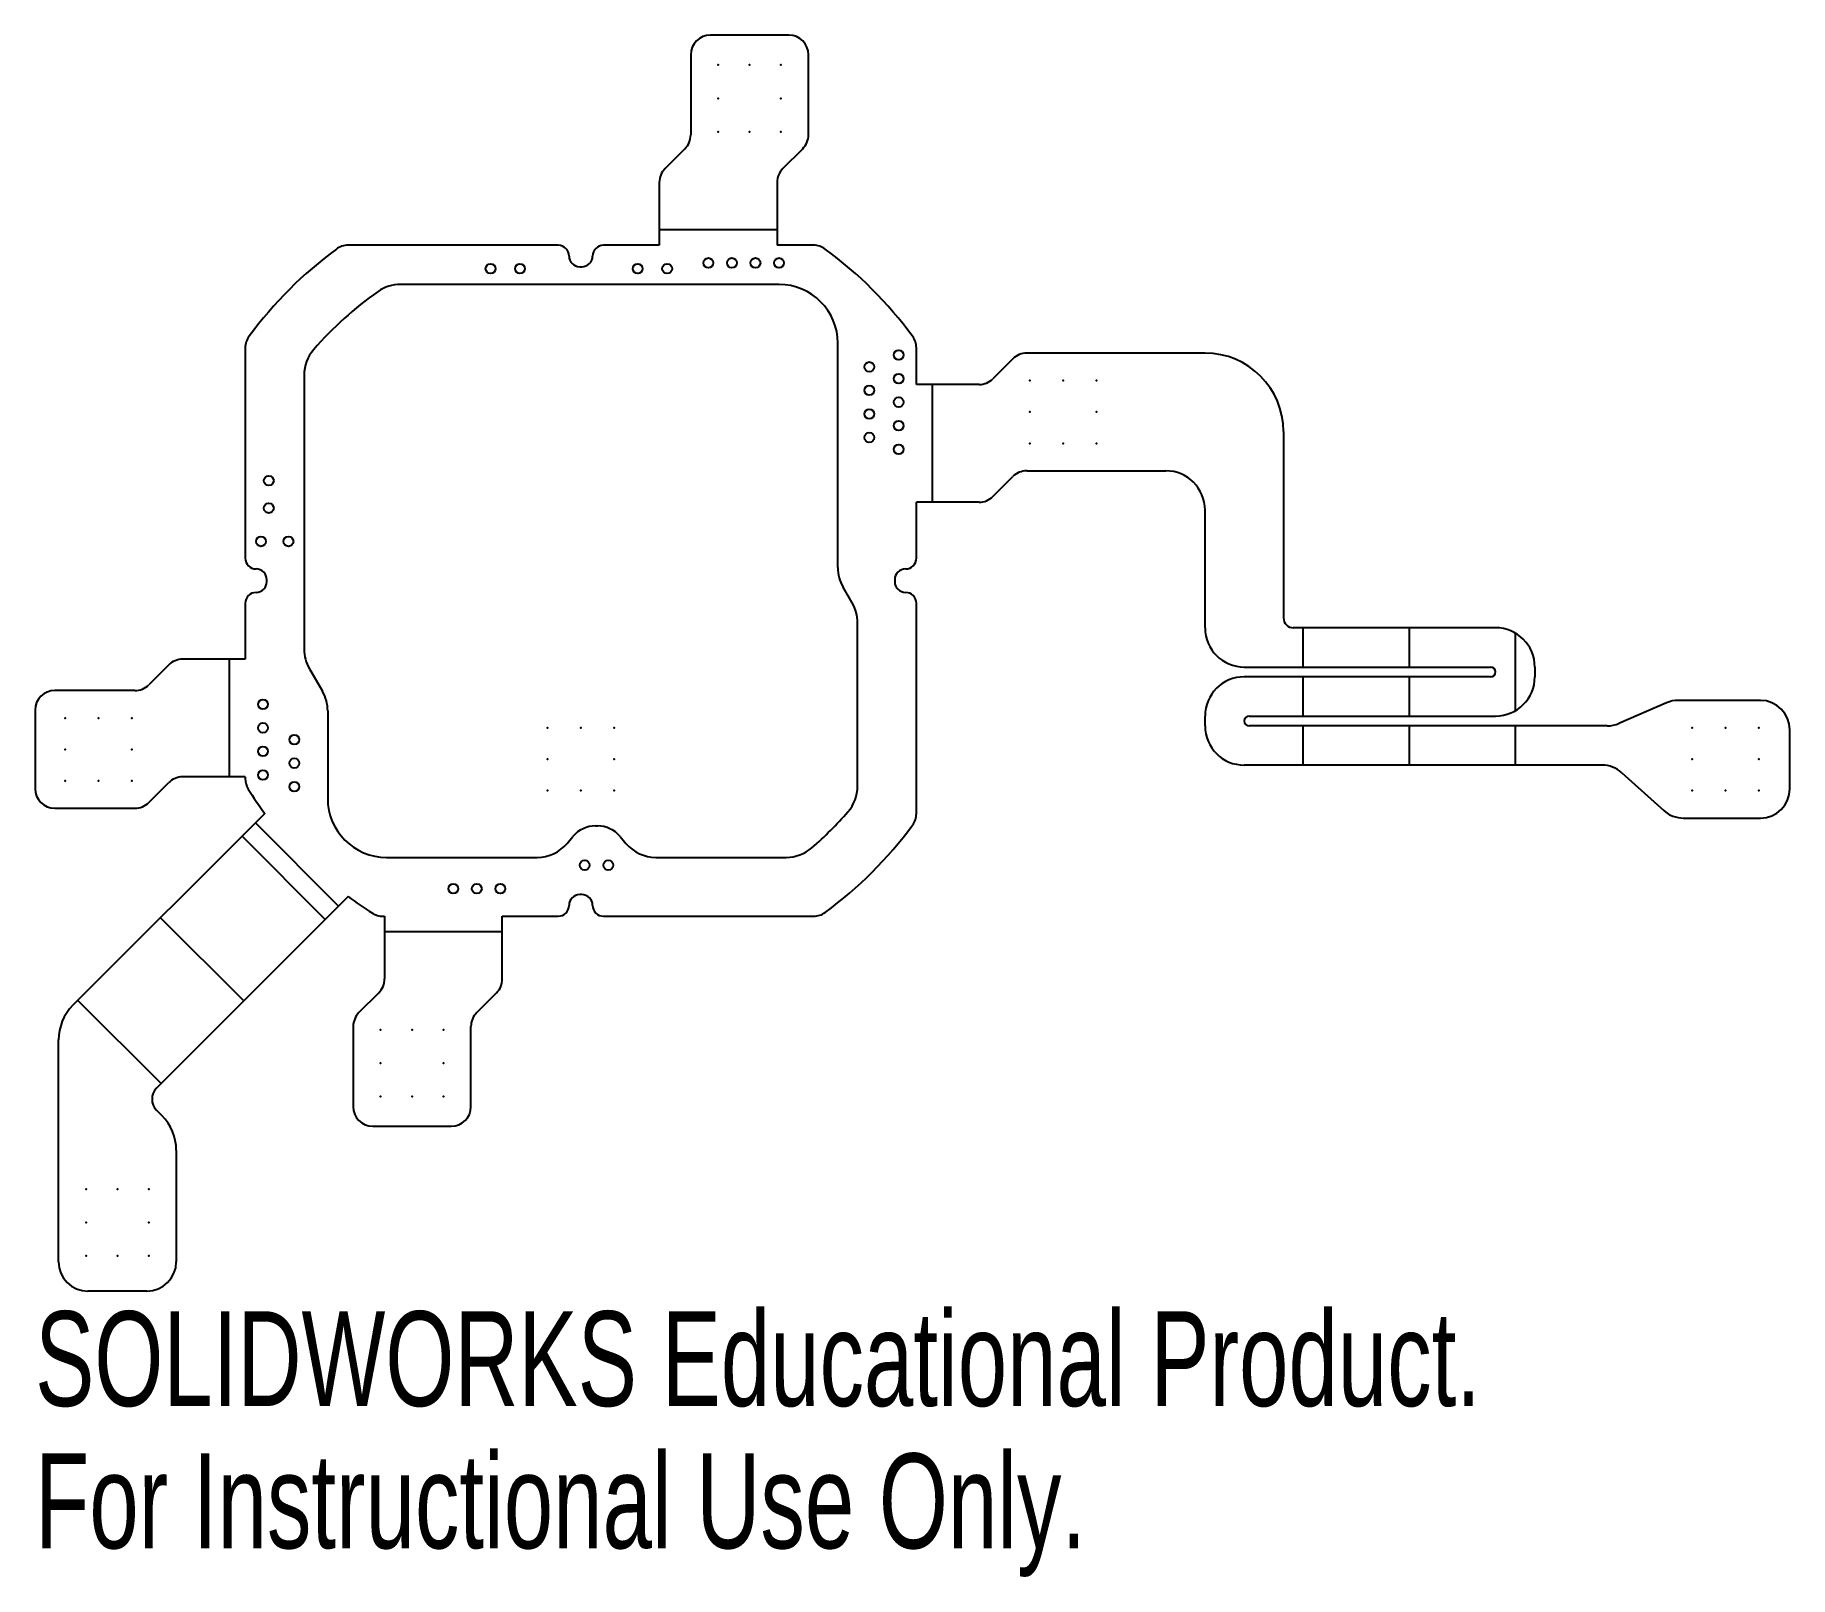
# Model space of a CAD drawing. Header units: millimetres. Extents: x -27.8 to 61.6, y -50.8 to 27.8.
import ezdxf

# ---------------------------------------------------------------- set-up
doc = ezdxf.new("R2010")
doc.units = ezdxf.units.MM
doc.header["$PDSIZE"] = -1
doc.linetypes.add('CENTERX2', pattern=[20.32, 12.7, -2.54, 2.54, -2.54])
doc.styles.add('SLDTEXTSTYLE0', font='TXT', dxfattribs={"width": 0.7})

msp = doc.modelspace()

# ---------------------------------------------------------------- linework, layer by layer
at = {"color": 7, "linetype": 'Continuous', "lineweight": 25}
for p, q in [((10.6, 27.81), (6.6, 27.81)), ((5.6, 26.81), (5.6, 22.724)), ((11.6, 22.724), (11.6, 26.81)), ((5.307, 22.017), (4.293, 21.003)), ((10.293, 21.003), (11.307, 22.017)), ((4, 20.296), (4, 17.1)), ((10, 20.296), (10, 17.1)), ((-1.15, 17.1), (-11.865, 17.1)), ((4, 17.1), (1.15, 17.1)), ((11.865, 17.1), (10, 17.1)), ((-0.05, 16), (0.05, 16)), ((10.1, 15.1), (-9.186, 15.1)), ((-17.1, 11.865), (-17.1, 1.15)), ((13.1, 0.668), (13.1, 12.1)), ((17.1, 10), (17.1, 11.865)), ((22.017, 11.307), (21.003, 10.293)), ((31.81, 11.6), (22.724, 11.6)), ((-14.1, 10.469), (-14.1, -3.486)), ((20.296, 10), (17.1, 10)), ((35.81, 7.6), (35.81, -1.9)), ((22.724, 5.6), (29.81, 5.6)), ((21.003, 4.293), (22.017, 5.307)), ((20.296, 4), (17.1, 4)), ((17.1, 1.15), (17.1, 4)), ((31.81, -2.4), (31.81, 3.6)), ((-16, -0.05), (-16, 0.05)), ((16, 0.05), (16, -0.05)), ((13.832, -1.136), (13.368, -0.332)), ((-17.1, -1.15), (-17.1, -4)), ((17.1, -11.865), (17.1, -1.15)), ((14.1, -10.469), (14.1, -2.136)), ((46.616, -2.4), (36.31, -2.4)), ((-21.003, -4.293), (-22.017, -5.307)), ((-17.1, -4), (-20.296, -4)), ((33.81, -4.4), (46.366, -4.4)), ((48.616, -4.4), (48.616, -4.9)), ((-13.832, -4.486), (-13.168, -5.636)), ((46.366, -4.9), (33.81, -4.9)), ((-22.724, -5.6), (-26.81, -5.6)), ((55.331, -6.224), (52.902, -7.276)), ((60.116, -6.1), (55.927, -6.1)), ((-27.81, -6.6), (-27.81, -10.6)), ((-12.9, -6.636), (-12.9, -11.1)), ((31.81, -7.4), (31.81, -6.9)), ((34.06, -6.9), (46.616, -6.9)), ((52.305, -7.4), (34.06, -7.4)), ((61.616, -10.6), (61.616, -7.6)), ((52.041, -9.4), (33.81, -9.4)), ((53.044, -9.785), (55.189, -11.715)), ((-22.017, -11.307), (-21.003, -10.293)), ((-17.1, -10), (-20.296, -10)), ((-17.1, -10), (-17.1, -10.089)), ((-26.81, -11.6), (-22.724, -11.6)), ((-16.103, -11.861), (-25.883, -21.64)), ((0.747, -12.5), (0.853, -12.5)), ((56.192, -12.1), (60.116, -12.1)), ((-0.701, -13.39), (-0.399, -13.033)), ((1.999, -13.033), (2.301, -13.39)), ((-9.9, -14.1), (-2.229, -14.1)), ((3.829, -14.1), (10.469, -14.1)), ((0.05, -16), (-0.05, -16)), ((-11.861, -16.103), (-21.618, -25.861)), ((-10.089, -17.1), (-10, -17.1)), ((-10, -17.1), (-10, -20.296)), ((-4, -17.1), (-1.15, -17.1)), ((-4, -20.296), (-4, -17.1)), ((1.15, -17.1), (11.865, -17.1)), ((-10.293, -21.003), (-11.307, -22.017)), ((-5.307, -22.017), (-4.293, -21.003)), ((-11.6, -22.724), (-11.6, -26.81)), ((-5.6, -26.81), (-5.6, -22.724)), ((-26.615, -34.715), (-26.615, -23.408)), ((-21.618, -26.992), (-21.347, -27.263)), ((-10.6, -27.81), (-6.6, -27.81)), ((-20.615, -29.031), (-20.615, -34.715)), ((-22.115, -36.215), (-25.115, -36.215))]:
    msp.add_line(p, q, dxfattribs=at)
at = {"color": 7, "linetype": 'CENTERX2'}
for p, q in [((4, 17.905), (10, 17.905)), ((17.905, 10), (17.905, 4)), ((36.809, -4.4), (36.809, -2.4)), ((42.213, -2.4), (42.213, -4.4)), ((47.617, -2.668), (47.617, -6.632)), ((-17.905, -10), (-17.905, -4)), ((36.809, -6.9), (36.809, -4.9)), ((42.213, -4.9), (42.213, -6.9)), ((36.809, -9.4), (36.809, -7.4)), ((42.213, -7.4), (42.213, -9.4)), ((47.617, -7.4), (47.617, -9.4)), ((-12.34, -16.583), (-16.583, -12.34)), ((-17.265, -13.022), (-13.022, -17.265)), ((-17.179, -21.422), (-21.422, -17.179)), ((-4, -17.905), (-10, -17.905)), ((-21.389, -25.632), (-25.632, -21.389))]:
    msp.add_line(p, q, dxfattribs=at)
at = {"color": 7, "linetype": 'Continuous', "lineweight": 25}
for centre in [(-4.6, 15.9), (-3.1, 15.9), (2.9, 15.9), (4.4, 15.9), (6.5, 16.2), (7.7, 16.2), (8.9, 16.2), (10.1, 16.2), (16.2, 11.5), (14.7, 10.9), (14.7, 9.7), (16.2, 10.3), (16.2, 9.1), (14.7, 8.5), (16.2, 7.9), (14.7, 7.3), (16.2, 6.7), (-15.9, 5.1), (-15.9, 3.7), (-16.3, 2), (-14.9, 2), (-16.2, -6.3), (-16.2, -7.5), (-14.6, -8.1), (-16.2, -8.7), (-16.2, -9.9), (-14.6, -9.3), (-14.6, -10.5), (0.2, -14.5), (1.4, -14.5), (-6.5, -15.7), (-5.3, -15.7), (-4.1, -15.7)]:
    msp.add_circle(centre, 0.25, dxfattribs=at)
for centre, radius, start, end in [((6.6, 26.81), 1, 90, 180), ((10.6, 26.81), 1, 0, 90), ((4.6, 22.724), 1, 315, 0), ((10.6, 22.724), 1, 315, 0), ((5, 20.296), 1, 135, 180), ((11, 20.296), 1, 135, 180), ((-11.865, 16.1), 1, 90, 126.38974), ((-1.15, 16.55), 0.55, 0, 90), ((1.15, 16.55), 0.55, 90, 180), ((11.865, 16.1), 1, 53.61026, 90), ((0, 0), 21, 126.38974, 143.61026), ((-0.05, 16.55), 0.55, 180, 270), ((0.05, 16.55), 0.55, 270, 360), ((0, 0), 21, 36.38974, 53.61026), ((0, 0), 18, 125.04014, 139.13471), ((-9.186, 13.1), 2, 90, 125.04014), ((10.1, 12.1), 3, 0, 90), ((-16.1, 11.865), 1, 143.61026, 180), ((-12.1, 10.469), 2, 139.13471, 180), ((16.1, 11.865), 1, 0, 36.38974), ((22.724, 10.6), 1, 90, 135), ((31.81, 7.6), 4, 0, 90), ((20.296, 11), 1, 270, 315), ((22.724, 4.6), 1, 90, 135), ((29.81, 3.6), 2, 0, 90), ((20.296, 5), 1, 270, 315), ((-16.55, 1.15), 0.55, 180, 270), ((16.55, 1.15), 0.55, 270, 0), ((-16.55, 0.05), 0.55, 0, 90), ((15.1, 0.668), 2, 180, 210), ((16.55, 0.05), 0.55, 90, 180), ((-16.55, -1.15), 0.55, 90, 180), ((-16.55, -0.05), 0.55, 270, 0), ((16.55, -0.05), 0.55, 180, 270), ((16.55, -1.15), 0.55, 0, 90), ((12.1, -2.136), 2, 0, 30), ((33.81, -2.4), 2, 180, 270), ((36.31, -1.9), 0.5, 180, 270), ((46.616, -4.4), 2, 360, 90), ((-12.1, -3.486), 2, 180, 210), ((-20.296, -5), 1, 90, 135), ((46.366, -4.65), 0.25, 270, 90), ((-22.724, -4.6), 1, 270, 315), ((33.81, -6.9), 2, 90, 180), ((46.616, -4.9), 2, 270, 0), ((-26.81, -6.6), 1, 90, 180), ((-14.9, -6.636), 2, 0, 30), ((55.927, -7.6), 1.5, 90, 113.42869), ((60.116, -7.6), 1.5, 0, 90), ((34.06, -7.15), 0.25, 90, 270), ((33.81, -7.4), 2, 180, 270), ((52.305, -5.9), 1.5, 270, 293.42869), ((52.041, -10.9), 1.5, 48.01279, 90), ((-26.81, -10.6), 1, 180, 270), ((-20.296, -11), 1, 90, 135), ((-16.1, -10.089), 1, 180, 212.07341), ((0, 0), 20, 212.07341, 216.37307), ((12.1, -10.469), 2, 319.13471, 0), ((60.116, -10.6), 1.5, 270, 0), ((-22.724, -10.6), 1, 270, 315), ((-9.9, -11.1), 3, 180, 270), ((0.747, -14), 1.5, 90, 139.844), ((0.853, -14), 1.5, 40.156, 90), ((0, 0), 18, 310.86529, 319.13471), ((0, 0), 21, 306.38974, 323.61026), ((16.1, -11.865), 1, 323.61026, 0), ((56.192, -10.6), 1.5, 228.01279, 270), ((-2.229, -12.1), 2, 270, 319.844), ((3.829, -12.1), 2, 220.156, 270), ((10.469, -12.1), 2, 270, 310.86529), ((-0.05, -16.55), 0.55, 90, 180), ((0.05, -16.55), 0.55, 0, 90), ((0, 0), 20, 233.62693, 237.92659), ((-10.089, -16.1), 1, 237.92659, 270), ((-1.15, -16.55), 0.55, 270, 0), ((1.15, -16.55), 0.55, 180, 270), ((11.865, -16.1), 1, 270, 306.38974), ((-11, -20.296), 1, 315, 0), ((-5, -20.296), 1, 315, 0), ((-24.115, -23.408), 2.5, 135, 180), ((-10.6, -22.724), 1, 135, 180), ((-4.6, -22.724), 1, 135, 180), ((-21.052, -26.426), 0.8, 135, 225), ((-10.6, -26.81), 1, 180, 270), ((-6.6, -26.81), 1, 270, 0), ((-23.115, -29.031), 2.5, 0, 45), ((-25.115, -34.715), 1.5, 180, 270), ((-22.115, -34.715), 1.5, 270, 0)]:
    msp.add_arc(centre, radius, start, end, dxfattribs=at)
at = {"color": 7, "linetype": 'Continuous'}
for p in [(7, 26.286), (8.6, 26.286), (10.2, 26.286), (7, 24.586), (10.2, 24.586), (7, 22.886), (8.6, 22.886), (10.2, 22.886), (22.886, 10.2), (24.586, 10.2), (26.286, 10.2), (22.886, 8.6), (26.286, 8.6), (22.886, 7), (24.586, 7), (26.286, 7), (-26.286, -7), (-24.586, -7), (-22.886, -7), (-1.7, -7.5), (-1.7, -7.5), (0, -7.5), (0, -7.5), (1.7, -7.5), (1.7, -7.5), (56.641, -7.5), (58.341, -7.5), (60.041, -7.5), (-26.286, -8.6), (-22.886, -8.6), (-1.7, -9.1), (-1.7, -9.1), (1.7, -9.1), (1.7, -9.1), (56.641, -9.1), (60.041, -9.1), (-26.286, -10.2), (-24.586, -10.2), (-22.886, -10.2), (-1.7, -10.7), (-1.7, -10.7), (0, -10.7), (0, -10.7), (1.7, -10.7), (1.7, -10.7), (56.641, -10.7), (58.341, -10.7), (60.041, -10.7), (-10.2, -22.886), (-8.6, -22.886), (-7, -22.886), (-10.2, -24.586), (-7, -24.586), (-10.2, -26.286), (-8.6, -26.286), (-7, -26.286), (-25.215, -31.015), (-23.615, -31.015), (-22.015, -31.015), (-25.215, -32.715), (-22.015, -32.715), (-25.215, -34.415), (-23.615, -34.415), (-22.015, -34.415)]:
    msp.add_point(p, dxfattribs=at)

# ---------------------------------------------------------------- texts
at = {"color": 7, "linetype": 'Continuous', "char_height": 4.83362, "attachment_point": 1, "style": 'SLDTEXTSTYLE0'}
for s, insert in [('SOLIDWORKS Educational Product.', (-27.81, -37.235)), ('For Instructional Use Only.', (-27.81, -44.485))]:
    msp.add_mtext(s, dxfattribs=dict(at, insert=insert))

doc.saveas('drawing.dxf')
